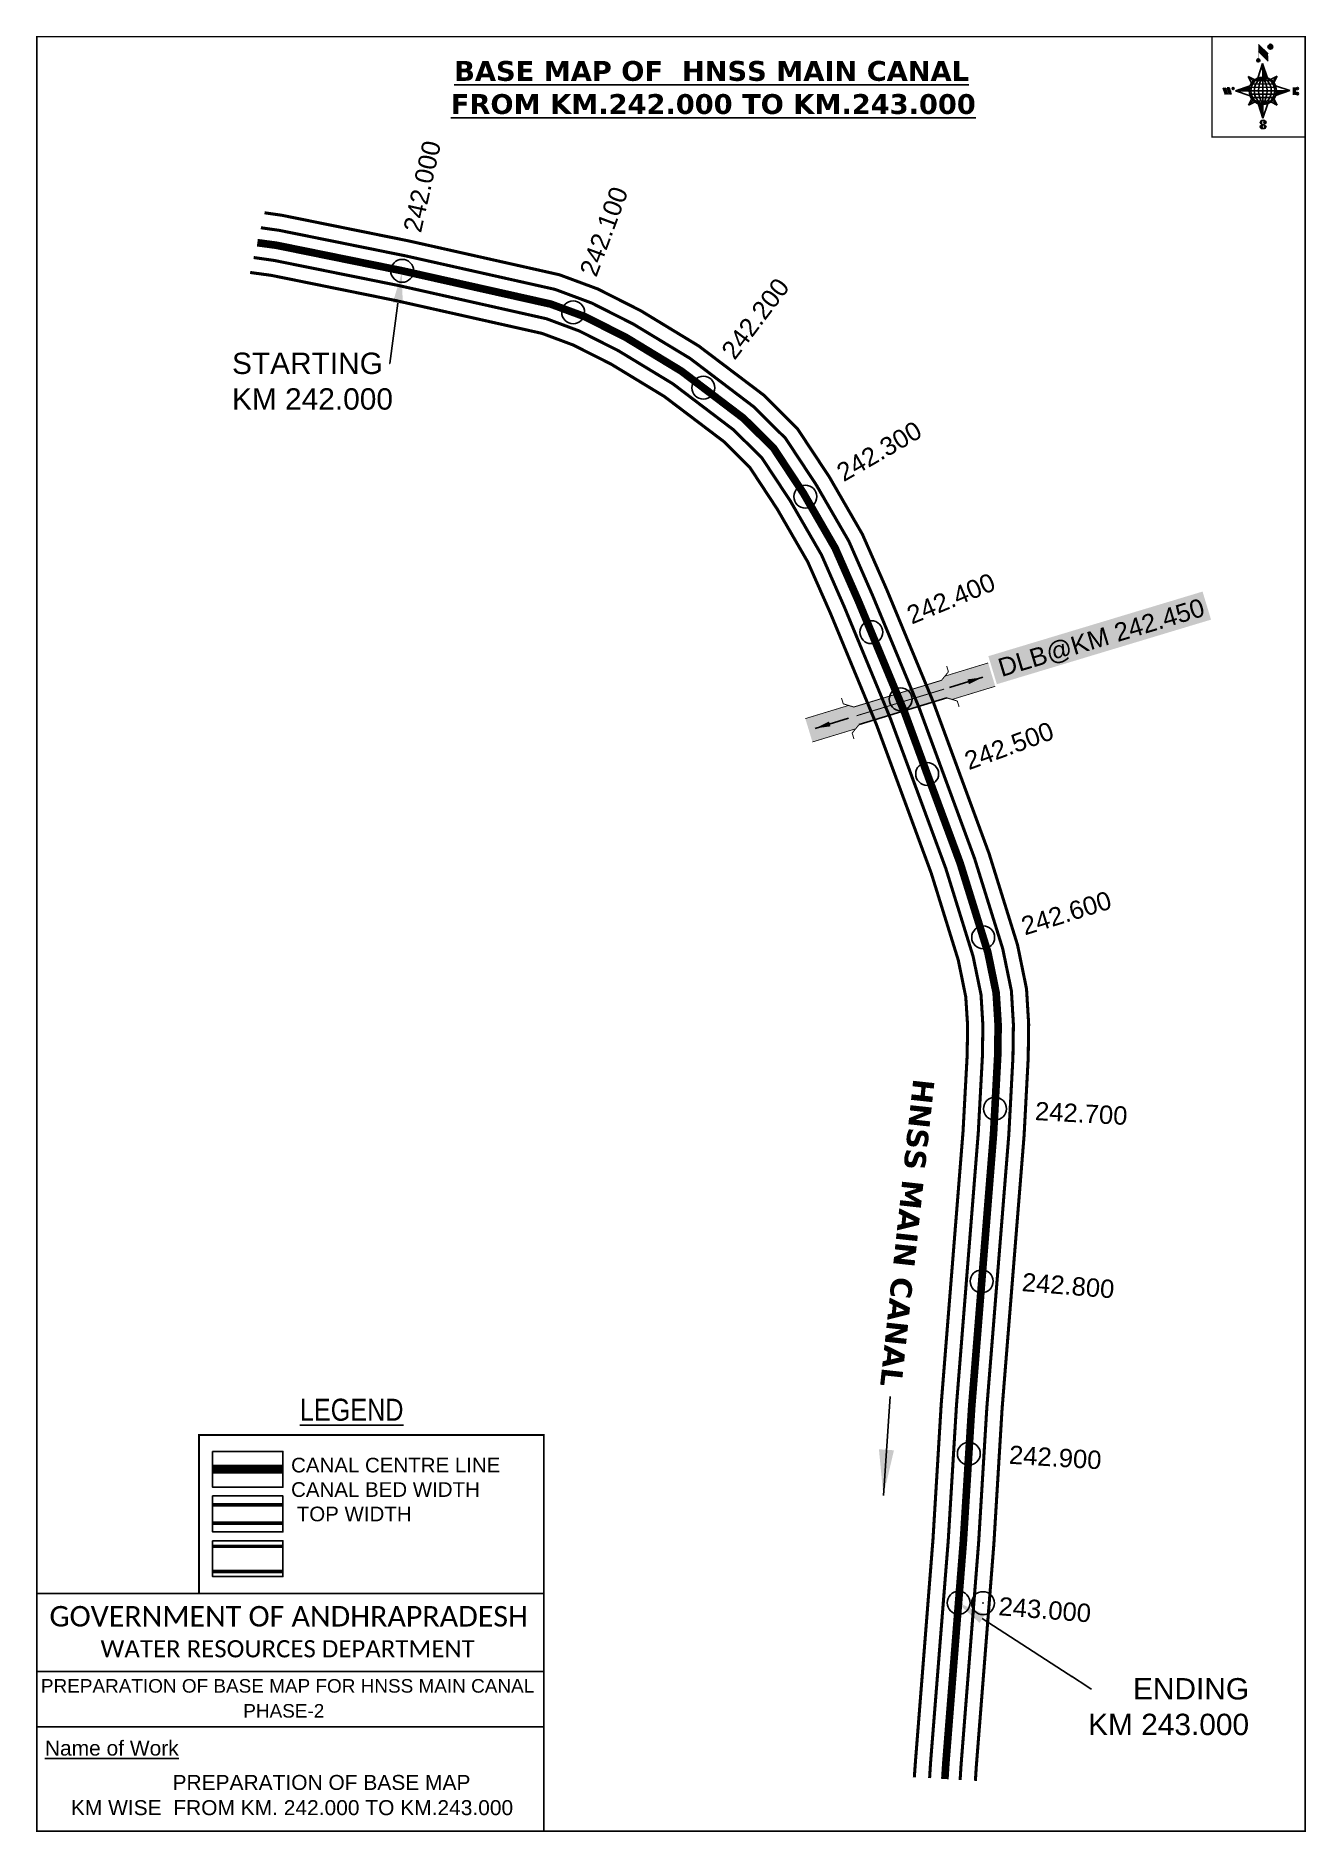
# Model space of a CAD drawing. Header units: inches. Extents: x 758492 to 759324, y 1621222 to 1622398.
import ezdxf
from ezdxf import colors
from ezdxf.entities.mleader import LeaderData, LeaderLine
from ezdxf.enums import TextEntityAlignment as Align
from ezdxf.math import Vec2, Vec3

# ---------------------------------------------------------------- set-up
doc = ezdxf.new("R2010")
doc.units = ezdxf.units.IN
doc.header["$LTSCALE"] = 15
doc.header["$MEASUREMENT"] = 0
doc.header["$PDMODE"] = 32
doc.header["$PDSIZE"] = 15
doc.linetypes.add('ACAD_ISO02W100', pattern=[15, 12, -3])
doc.linetypes.add('HIDDEN2', pattern=[0.1875, 0.125, -0.0625])
for name, color, linetype in [('AQUADUCT', 1, 'Continuous'), ('bord', 1, 'Continuous'), ('CANAL1', 7, 'Continuous'), ('CSMark', 72, 'Continuous'), ('DCBMS', 232, 'Continuous'), ('PAGE', 7, 'Continuous'), ('STRUCTURE', 5, 'Continuous'), ('TEXT', 6, 'Continuous')]:
    doc.layers.add(name, color=color, linetype=linetype)
doc.styles.add('ARIALN', font='ARIALN.TTF')
doc.styles.get("Standard").update_dxf_attribs({"font": 'arial.ttf'})
doc.dimstyles.get("Standard").update_dxf_attribs({"dimtxt": 20, "dimasz": 0.18, "dimexe": 0.18, "dimexo": 0.0625, "dimgap": 0.09, "dimtad": 0, "dimtih": 1, "dimtoh": 1, "dimdec": 4, "dimzin": 0, "dimdsep": 46, "dimtxsty": 'Standard', "dimcen": 0.09, "dimadec": 0, "dimazin": 0, "dimtfac": 1, "dimtdec": 4, "dimtofl": 0, "dimtmove": 0, "dimatfit": 3, "dimfxl": 1, "dimtolj": 1, "dimtzin": 0, "dimarcsym": 0})
pattern_1 = [(267.297113149, (-8720374.938, 50637915.138), (10.5367255337, -0.497431438), [])]
pattern_2 = [(357.297113149, (-8720374.938, 50637915.138), (0.497431438, 10.5367255337), [])]

# ---------------------------------------------------------------- blocks, each defined once
blk = doc.blocks.new('*X26')
at = {"color": 0, "linetype": 'Continuous'}
for p, q in [((6321.6, 240.5), (6322.3, 241.2)), ((6321.6, 240.3), (6322.3, 241)), ((6321.6, 240.1), (6322.3, 240.8)), ((6321.6, 239.9), (6322.4, 240.7)), ((6321.6, 239.8), (6322.4, 240.6)), ((6321.6, 239.6), (6322.5, 240.5)), ((6321.6, 239.4), (6322.5, 240.3)), ((6321.6, 239.2), (6322.6, 240.2)), ((6321.7, 239.1), (6322.6, 240.1)), ((6321.8, 240.8), (6322.4, 241.4)), ((6321.8, 239), (6322.7, 240)), ((6321.8, 239), (6322.8, 239.9)), ((6321.9, 238.9), (6322.9, 239.8)), ((6322, 238.8), (6323, 239.7)), ((6322.1, 241.3), (6322.4, 241.6)), ((6322.1, 238.7), (6323.1, 239.6)), ((6322.2, 238.6), (6323.1, 239.6)), ((6322.3, 238.5), (6323.2, 239.5)), ((6322.4, 238.5), (6323.3, 239.4)), ((6322.5, 238.4), (6323.4, 239.3)), ((6322.7, 238.4), (6323.6, 239.3)), ((6322.8, 238.3), (6323.7, 239.2)), ((6322.9, 238.3), (6323.8, 239.1)), ((6323.1, 238.2), (6323.9, 239.1)), ((6323.2, 238.2), (6324, 239)), ((6323.3, 238.2), (6324.2, 239)), ((6323.5, 238.1), (6324.3, 238.9)), ((6323.7, 238.1), (6324.4, 238.9)), ((6323.8, 238.1), (6324.6, 238.8)), ((6324.1, 238.2), (6324.7, 238.8)), ((6324.3, 238.3), (6324.9, 238.8)), ((6324.6, 238.3), (6325.1, 238.8)), ((6324.8, 238.4), (6325.2, 238.8)), ((6325.1, 238.5), (6325.4, 238.8)), ((6325.4, 238.6), (6325.6, 238.8))]:
    blk.add_line(p, q, dxfattribs=at)
blk = doc.blocks.new('*X25')
at = {"color": 0, "linetype": 'Continuous'}
for p, q in [((6324.4, 240.3), (6324.5, 240.4)), ((6324.6, 240.3), (6324.8, 240.5)), ((6324.7, 240.2), (6325, 240.5)), ((6324.8, 240.2), (6325.2, 240.6)), ((6325, 240.1), (6325.5, 240.6)), ((6325.1, 240.1), (6325.6, 240.6)), ((6325.2, 240), (6325.8, 240.6)), ((6325.3, 240), (6326, 240.6)), ((6325.4, 239.9), (6326.1, 240.6)), ((6325.5, 239.8), (6326.2, 240.5)), ((6325.6, 239.8), (6326.3, 240.5)), ((6325.7, 239.7), (6326.5, 240.4)), ((6325.9, 239.6), (6326.6, 240.3)), ((6326, 239.5), (6326.7, 240.3)), ((6326, 239.4), (6326.8, 240.2)), ((6326.1, 239.3), (6327, 240.2)), ((6326.2, 239.3), (6327.1, 240.1)), ((6326.3, 239.2), (6327.1, 240)), ((6326.4, 239.1), (6327.2, 239.9)), ((6326.5, 239), (6327.3, 239.8)), ((6326.5, 238.9), (6327.4, 239.7)), ((6326.6, 238.8), (6327.5, 239.6)), ((6326.7, 238.7), (6327.5, 239.5)), ((6326.8, 238.6), (6327.6, 239.4)), ((6326.8, 238.5), (6327.7, 239.3)), ((6326.8, 236.5), (6327.4, 237)), ((6326.9, 238.3), (6327.8, 239.2)), ((6326.9, 238.2), (6327.9, 239.1)), ((6326.9, 236.8), (6327.6, 237.4)), ((6327, 238.1), (6327.8, 239)), ((6327, 237.9), (6327.8, 238.8)), ((6327, 237.8), (6327.8, 238.6)), ((6327, 237.6), (6327.8, 238.4)), ((6327, 237.4), (6327.8, 238.2)), ((6327, 237.3), (6327.8, 238)), ((6327, 237.1), (6327.8, 237.9))]:
    blk.add_line(p, q, dxfattribs=at)
blk = doc.blocks.new('H')
at = {"layer": 'bord', "extrusion": (0.000427885, 0.004792, 0.999988)}
h = blk.add_hatch(dxfattribs=at)
h.set_pattern_fill('LINE', color=8, scale=84.387686, angle=-2.7029, style=0)
h.set_pattern_definition(pattern_2)
h.paths.add_polyline_path([(-492, 786, -0.090992), (-448, 775), (-486, 912)])
h = blk.add_hatch(dxfattribs=at)
h.set_pattern_fill('LINE', color=8, scale=84.387686, angle=-92.7029, style=0)
h.set_pattern_definition(pattern_1)
h.paths.add_polyline_path([(-625, 665, -0.090992), (-615, 710), (-751, 671)])
h = blk.add_hatch(dxfattribs=at)
h.set_pattern_fill('LINE', color=8, scale=84.387686, angle=-2.7029, style=0)
h.set_pattern_definition(pattern_2)
h.paths.add_polyline_path([(-504, 533, -0.090992), (-549, 543), (-510, 406)])
h = blk.add_hatch(dxfattribs=at)
h.set_pattern_fill('LINE', color=8, scale=84.387686, angle=-92.7029, style=0)
h.set_pattern_definition(pattern_1)
h.paths.add_polyline_path([(-246, 647), (-372, 653, -0.090992), (-382, 609)])
for p, q in [((-519, 1020, -1217), (-435, 927, -1216)), ((-516, 1087, -1217), (-432, 994, -1217)), ((-538, 774, -1216), (-487, 906, -1216)), ((-487, 906, -1216), (-493, 780, -1216)), ((-487, 906, -1216), (-448, 769, -1216)), ((-865, 701, -1215), (-847, 638, -1215)), ((-847, 700, -1215), (-829, 637, -1215)), ((-829, 699, -1215), (-811, 636, -1215)), ((-829, 699, -1215), (-811, 698, -1215)), ((-811, 698, -1215), (-794, 635, -1215)), ((-752, 665, -1215), (-615, 704, -1215)), ((-627, 794, -1216), (-567, 760, -1216)), ((-627, 794, -1216), (-584, 747, -1215)), ((-599, 731, -1215), (-627, 794, -1216)), ((-421, 753, -1216), (-359, 781, -1216)), ((-359, 781, -1216), (-405, 739, -1216)), ((-359, 781, -1216), (-392, 721, -1215)), ((-379, 693, -1215), (-246, 641, -1215)), ((-213, 669, -1215), (-217, 601, -1215)), ((-752, 665, -1215), (-625, 659, -1215)), ((-619, 614, -1215), (-752, 665, -1215)), ((-639, 526, -1214), (-606, 585, -1215)), ((-639, 526, -1214), (-593, 568, -1215)), ((-577, 553, -1215), (-639, 526, -1214)), ((-511, 400, -1214), (-549, 537, -1214)), ((-460, 533, -1215), (-511, 400, -1214)), ((-505, 527, -1214), (-511, 400, -1214)), ((-371, 513, -1214), (-431, 546, -1215)), ((-371, 513, -1214), (-414, 560, -1215)), ((-399, 576, -1215), (-371, 513, -1214)), ((-246, 641, -1215), (-383, 603, -1215)), ((-373, 647, -1215), (-246, 641, -1215)), ((-197, 600, -1215), (-194, 668, -1215))]:
    blk.add_line(p, q, dxfattribs=at)
at = {"layer": 'bord', "color": 8, "linetype": 'ByBlock', "extrusion": (0.000427885, 0.004792, 0.999988)}
for p, q in [((-375, 679, -1215), (-620, 691, -1215)), ((-386, 711, -1215), (-605, 722, -1215)), ((-411, 744, -1216), (-578, 752, -1216)), ((-493, 780, -1216), (-505, 527, -1214)), ((-373, 647, -1215), (-625, 659, -1215)), ((-378, 616, -1215), (-623, 628, -1215)), ((-392, 585, -1215), (-611, 595, -1215)), ((-420, 555, -1215), (-587, 562, -1215))]:
    blk.add_line(p, q, dxfattribs=at)
at = {"layer": 'bord', "extrusion": (0.000427885, 0.004792, 0.999988), "elevation": -1212}
for points, const_width in [([(-522, 960), (-516, 1093)], 1.61), ([(-434, 933), (-428, 1066)], 1.61), ([(-870, 707), (-846, 706)], 0.642), ([(-829, 643), (-821, 678)], 0.642), ([(-793, 641), (-782, 694)], 0.642), ([(-223, 676), (-174, 673)], 0.706), ([(-829, 643), (-855, 644)], 0.642), ([(-811, 642), (-784, 641)], 0.642), ([(-177, 605), (-226, 607)], 0.706), ([(-195, 645), (-185, 644)], 0.706)]:
    blk.add_lwpolyline(points, dxfattribs=dict(at, const_width=const_width))
for points, const_width in [([(-414, 1073, 1), (-398, 1058, 1)], 22.3), ([(-530, 950, 1), (-520, 939, 1)], 14.8), ([(-776, 697, 1), (-769, 690, 1)], 8.9), ([(-180, 618, 1), (-173, 611, 1)], 9.79), ([(-178, 667, 1), (-171, 660, 1)], 9.79), ([(-490, 362, 1), (-498, 369, 1)], 11.1), ([(-525, 322, 1), (-533, 329, 1)], 11.1)]:
    blk.add_lwpolyline(points, format="xyb", close=True, dxfattribs=dict(at, const_width=const_width))
for points in [[(-537, 317), (-531, 310), (-520, 307), (-505, 307), (-494, 310), (-486, 318), (-487, 326), (-491, 333), (-494, 336), (-503, 341), (-522, 347), (-530, 352), (-534, 355), (-537, 363), (-537, 373), (-530, 381), (-520, 384), (-504, 384), (-493, 380), (-487, 373)], [(-522, 348), (-526, 354), (-528, 361), (-528, 371), (-526, 375), (-521, 381), (-515, 384)], [(-505, 307), (-499, 312), (-497, 319), (-497, 327), (-501, 335), (-509, 343)]]:
    blk.add_lwpolyline(points, dxfattribs=at)
at = {"layer": 'bord', "extrusion": (0.000427885, 0.004792, 0.999988)}
for centre, radius in [((-406, 1065, -1212), 22.3), ((-525, 944, -1212), 14.8), ((-773, 694, -1212), 8.9), ((-498, 659, -1212), 127), ((-177, 615, -1212), 9.79), ((-174, 663, -1212), 9.79), ((-494, 365, -1212), 11.1), ((-529, 325, -1212), 11.1)]:
    blk.add_circle(centre, radius, dxfattribs=at)
at = {"layer": 'bord', "color": 8, "linetype": 'ByBlock', "extrusion": (0.000427885, 0.004792, 0.999988)}
for centre, radius, start, end in [((-482, 658, -1212), 128, 94.9254, 259.6691), ((-437, 656, -1212), 141, 113.2864, 241.308), ((-316, 651, -1212), 222, 142.5892, 212.0053), ((-560, 662, -1212), 141, 293.2864, 61.308), ((-681, 668, -1212), 222, 322.5892, 32.0053), ((-515, 660, -1212), 128, 274.9254, 79.6691)]:
    blk.add_arc(centre, radius, start, end, dxfattribs=at)
at = {"layer": 'bord', "extrusion": (0.000427885, 0.004792, 0.999988)}
for points in [[(-516, 1093, -1212), (-431, 1000, -1212), (-519, 1026, -1212), (-434, 933, -1212)], [(-864, 707, -1212), (-846, 706, -1212), (-846, 644, -1212), (-829, 643, -1212)], [(-829, 705, -1212), (-811, 704, -1212), (-811, 642, -1212), (-793, 641, -1212)], [(-193, 674, -1212), (-197, 606, -1212), (-213, 675, -1212), (-216, 607, -1212)]]:
    blk.add_solid(points, dxfattribs=at)
at = {"layer": 'bord', "extrusion": (0.000427885, 0.004792, 0.999988), "xscale": 7.977342409717546, "yscale": 7.977342408231451, "zscale": 7.977342408476333, "rotation": 138.0840426661453}
for name, p in [('*X25', (38301, -31929, -1212)), ('*X26', (38314, -31951, -1212))]:
    blk.add_blockref(name, p, dxfattribs=at)
blk = doc.blocks.new('DLB')
at = {"layer": 'STRUCTURE'}
h = blk.add_hatch(dxfattribs=at)
h.set_pattern_fill('DOTS', color=6, scale=20, angle=320.37224793, style=0)
h.paths.add_polyline_path([(769699.5, 1706950), (769699.5, 1706934), (769729.1, 1706934), (769732.1, 1706936), (769792.1, 1706936), (769795.1, 1706934), (769824.7, 1706934), (769824.7, 1706950), (769795.1, 1706950), (769792.1, 1706948), (769732.1, 1706948), (769729.1, 1706950)])
at = {"layer": 'STRUCTURE', "color": 6, "linetype": 'ACAD_ISO02W100', "ltscale": 0.5, "const_width": 0.5}
for points in [[(769699.5, 1706950), (769729.1, 1706950)], [(769795.1, 1706950), (769824.7, 1706950)], [(769699.5, 1706934), (769729.1, 1706934)], [(769795.1, 1706934), (769824.7, 1706934)]]:
    blk.add_lwpolyline(points, dxfattribs=at)
at = {"layer": 'STRUCTURE', "color": 6, "const_width": 0.628}
for points in [[(769726.1, 1706956), (769726.1, 1706952), (769732.1, 1706948), (769792.1, 1706948), (769798.1, 1706952), (769798.1, 1706956)], [(769732.1, 1706942), (769792.1, 1706942)], [(769726.1, 1706928), (769726.1, 1706932), (769732.1, 1706936), (769792.1, 1706936), (769798.1, 1706932), (769798.1, 1706928)]]:
    blk.add_lwpolyline(points, dxfattribs=at)
at = {"layer": 'STRUCTURE', "color": 6}
blk.add_lwpolyline([(769732.1, 1706936), (769792.1, 1706936)], dxfattribs=at)
blk.add_lwpolyline([(769732.1, 1706936), (769792.1, 1706936)], dxfattribs=at)
at = {"layer": 'STRUCTURE', "color": 0}
blk.add_circle((769762.1, 1706942), 1.8, dxfattribs=at)
for points in [[(769703.8, 1706942), (769726.7, 1706942)], [(769818.6, 1706942), (769795.7, 1706942)]]:
    blk.add_leader(points, dimstyle='Standard', override={"dimasz": 10, "dimgap": 0.09, "dimtad": 0}, dxfattribs=at)

msp = doc.modelspace()

# ---------------------------------------------------------------- linework, layer by layer
at = {"layer": 'CANAL1', "color": 200, "const_width": 2}
for points in [[(758641.3, 1622282.6), (758652.5, 1622281), (758735.6, 1622264.2), (758834.5, 1622242), (758859.6, 1622232.7), (758887.7, 1622218.5), (758925.7, 1622195.4), (758968.3, 1622163.2), (758990.4, 1622141.2), (759011.3, 1622109.6), (759033, 1622072), (759048.8, 1622036.1), (759079.4, 1621962.2), (759116, 1621862.8), (759134.6, 1621803.1), (759140.5, 1621774.3), (759141.9, 1621751.2), (759141.6, 1621729.1), (759138.9, 1621678.2), (759124.5, 1621499.4), (759119.1, 1621410.7), (759107.6, 1621265.1), (759107, 1621255.6)], [(758631.9, 1622243.5), (758645.8, 1622241.6), (758727.3, 1622225.1), (758823.1, 1622203.6), (758843.5, 1622196), (758868.3, 1622183.5), (758903.2, 1622162.3), (758942, 1622132.9), (758959.3, 1622115.7), (758977.2, 1622088.5), (758997.2, 1622053.9), (759012, 1622020.4), (759042.1, 1621947.6), (759078.1, 1621850), (759095.8, 1621793.1), (759100.7, 1621769), (759101.9, 1621750.3), (759101.6, 1621730.5), (759098.9, 1621680.8), (759084.6, 1621502.2), (759079.2, 1621413.5), (759067.7, 1621267.9), (759067, 1621257.9)]]:
    msp.add_lwpolyline(points, dxfattribs=at)
at = {"layer": 'CANAL1', "color": 1, "linetype": 'HIDDEN2', "ltscale": 8, "const_width": 5}
msp.add_lwpolyline([(758636.6, 1622263), (758649.2, 1622261.3), (758731.5, 1622244.6), (758828.8, 1622222.8), (758851.5, 1622214.4), (758878, 1622201), (758914.4, 1622178.9), (758955.1, 1622148), (758974.8, 1622128.5), (758994.3, 1622099), (759015.1, 1622063), (759030.4, 1622028.2), (759060.8, 1621954.9), (759075.4, 1621915.1), (759097.1, 1621856.4), (759115.2, 1621798.1), (759120.6, 1621771.7), (759121.9, 1621750.7), (759121.6, 1621729.8), (759118.9, 1621679.5), (759104.6, 1621500.8), (759099.1, 1621412.1), (759087.6, 1621266.5), (759087, 1621256.8)], dxfattribs=at)
at = {"layer": 'CANAL1', "color": 5, "const_width": 2}
for points in [[(758638.9, 1622272.8), (758650.9, 1622271.1), (758733.6, 1622254.4), (758831.7, 1622232.4), (758855.6, 1622223.5), (758882.9, 1622209.7), (758920.1, 1622187.2), (758961.7, 1622155.6), (758982.6, 1622134.9), (759002.8, 1622104.3), (759024.1, 1622067.5), (759039.6, 1622032.1), (759070.1, 1621958.5), (759106.5, 1621859.6), (759124.9, 1621800.6), (759130.6, 1621773), (759131.9, 1621751), (759131.6, 1621729.5), (759128.9, 1621678.8), (759114.5, 1621500.1), (759109.1, 1621411.4), (759097.6, 1621265.8), (759097, 1621256.2)], [(758634.2, 1622253.3), (758647.5, 1622251.4), (758729.4, 1622234.9), (758826, 1622213.2), (758847.5, 1622205.2), (758873.2, 1622192.2), (758908.8, 1622170.6), (758948.6, 1622140.4), (758967.1, 1622122.1), (758985.8, 1622093.8), (759006.2, 1622058.5), (759021.2, 1622024.3), (759051.4, 1621951.2), (759087.6, 1621853.2), (759105.5, 1621795.6), (759110.7, 1621770.4), (759111.9, 1621750.5), (759111.6, 1621730.2), (759108.9, 1621680.2), (759094.6, 1621501.5), (759089.2, 1621412.8), (759077.6, 1621267.2), (759077, 1621257.4)]]:
    msp.add_lwpolyline(points, dxfattribs=at)
at = {"layer": 'CANAL1', "color": 1, "linetype": 'HIDDEN2', "ltscale": 100, "const_width": 6, "elevation": -0.4}
msp.add_lwpolyline([(758653.3, 1621459.7), (758607.3, 1621459.7)], dxfattribs=at)
at = {"layer": 'CANAL1', "color": 5, "const_width": 2.4, "elevation": -0.4}
for points in [[(758653.3, 1621436.4), (758607.3, 1621436.4)], [(758653.3, 1621424.4), (758607.3, 1621424.4)]]:
    msp.add_lwpolyline(points, dxfattribs=at)
at = {"layer": 'CANAL1', "color": 200, "const_width": 2.4, "elevation": -0.4}
for points in [[(758653.3, 1621409.2), (758607.3, 1621409.2)], [(758653.3, 1621392.7), (758607.3, 1621392.7)]]:
    msp.add_lwpolyline(points, dxfattribs=at)
at = {"layer": 'CSMark', "color": 3}
for p in [(758731.5, 1622244.6), (758843.5, 1622217.4), (758928.8, 1622168), (758995.6, 1622096.7), (759038.8, 1622007.9), (759075.4, 1621915.1), (759112.1, 1621808), (759119.8, 1621695.8), (759111.1, 1621582.8), (759102.7, 1621469.9), (759096, 1621372.2)]:
    msp.add_point(p, dxfattribs=at)
at = {"layer": 'CSMark', "color": 2}
for p in [(759058, 1621964), (759112, 1621372)]:
    msp.add_point(p, dxfattribs=at)
at = {"layer": 'PAGE', "const_width": 1}
msp.add_lwpolyline([(759323.1, 1621222.7), (759323.1, 1622397.9), (758492.1, 1622397.9), (758492.1, 1621222.7), (759323.1, 1621222.7)], dxfattribs=at)
at = {"layer": 'PAGE'}
for points, const_width in [([(759323.1, 1622397.9), (759262, 1622397.9), (759262, 1622332.2), (759323.1, 1622332.2)], 1), ([(758598.4, 1621482.1), (758824.3, 1621482.1), (758824.3, 1621378.3), (758598.4, 1621378.3)], 1.2), ([(758492.1, 1621378.3), (758824.3, 1621378.3), (758824.3, 1621222.7), (758492.1, 1621222.7)], 1.2)]:
    msp.add_lwpolyline(points, close=True, dxfattribs=dict(at, const_width=const_width))
at = {"layer": 'PAGE', "elevation": -0.4}
for points in [[(758607.3, 1621471.4), (758653.3, 1621471.4), (758653.3, 1621447.9), (758607.3, 1621447.9)], [(758607.3, 1621442.2), (758653.3, 1621442.2), (758653.3, 1621418.6), (758607.3, 1621418.6)], [(758607.3, 1621412.9), (758653.3, 1621412.9), (758653.3, 1621389.4), (758607.3, 1621389.4)]]:
    msp.add_lwpolyline(points, close=True, dxfattribs=at)
at = {"layer": 'PAGE'}
for points in [[(758492.1, 1621327.3), (758824.3, 1621327.3)], [(758492.1, 1621290.9), (758824.3, 1621290.9)]]:
    msp.add_lwpolyline(points, dxfattribs=at)

# ---------------------------------------------------------------- block references
at = {"layer": 'AQUADUCT', "color": 1, "xscale": 0.0703495379661093, "yscale": 0.07034953800030053, "zscale": 0.07034953795990817, "rotation": 3.078330607406165}
msp.add_blockref('H', (759332.8, 1622318.5, 85.4), dxfattribs=at)
at = {"layer": 'STRUCTURE', "color": 0, "rotation": 16.92971279601499}
msp.add_blockref('DLB', (519713.8, -235159.3), dxfattribs=at)

# ---------------------------------------------------------------- texts
at = {"layer": 'CANAL1', "insert": (759080.4, 1621715.3), "char_height": 14, "width": 205.129, "attachment_point": 1, "rotation": 263.8141}
msp.add_mtext('\\pi0.96322;{\\fVerdana|b1|i0|c0|p34;HNSS MAIN CANAL}', dxfattribs=at)
at = {"layer": 'CSMark', "color": 1}
for s, rotation, p in [('242.000', 77.3696, (758737.9, 1622270.3)), ('242.100', 69.5749, (758853, 1622242)), ('242.200', 52.8171, (758944.5, 1622189.2)), ('242.300', 30.0468, (759017.7, 1622111.3)), ('242.400', 22.5132, (759063, 1622018.4)), ('242.600', 17.2821, (759137.6, 1621815)), ('242.700', 356.9104, (759146.1, 1621694.4)), ('242.800', 355.4099, (759137.6, 1621582.4)), ('242.900', 356.5124, (759129.1, 1621469.3)), ('243.000', 355.4676, (759122.3, 1621370.1))]:
    msp.add_text(s, height=12, rotation=rotation, dxfattribs=at).set_placement(p, align=Align.MIDDLE_LEFT)
at = {"layer": 'CSMark', "color": 3}
msp.add_text('242.500', height=12, rotation=20.2341, dxfattribs=at).set_placement((759100.6, 1621923.1), align=Align.MIDDLE_LEFT)
at = {"layer": 'PAGE', "extrusion": (0.000201441, 0.004807, 0.999988), "style": 'ARIALN'}
msp.add_text('%%ULEGEND', height=14.4, rotation=359.9999, dxfattribs=at).set_placement((758698.4, 1621479.2, 7947.1), align=Align.MIDDLE)
at = {"layer": 'PAGE', "extrusion": (0.000201441, 0.004807, 0.999988)}
for s, height, p in [('PREPARATION OF BASE MAP FOR HNSS MAIN CANAL', 8.878, (758494.8, 1621293.9, 7946.2)), ('%%UName of Work', 9.822, (758497.4, 1621252.7, 7944.8))]:
    msp.add_text(s, height=height, rotation=359.9999, dxfattribs=at).set_placement(p)
for s, height, p in [('PHASE-2', 8.88, (758653.9, 1621282, 7946.1)), ('PREPARATION OF BASE MAP', 9.822, (758678.6, 1621235.1, 7944.9)), ('KM WISE  FROM KM. 242.000 TO KM.243.000', 9.822, (758659.3, 1621218.6, 7944.9))]:
    msp.add_text(s, height=height, rotation=359.9999, dxfattribs=at).set_placement(p, align=Align.MIDDLE_CENTER)
at = {"layer": 'PAGE', "extrusion": (0.000201441, 0.004807, 0.999988), "attachment_point": 1, "text_direction": (1, -1e-06, -0.000201)}
for s, insert, char_height, width in [('CANAL CENTRE LINE CANAL BED WIDTH {\\H2.3717x; }\\P TOP WIDTH{\\H1.9152x; }', (758658.7, 1621467.2, -0.4), 9.6, 168.926), ('\\pi3.5885;{\\fCalibri|b0|i0|c0|p34;\\H1.3333x;GOVERNMENT OF ANDHRAPRADESH\\P\\pi37.073;\\H0.83998x;WATER RESOURCES DEPARTMENT}', (758496.8, 1621370.1, -1.3), 10.059, 321.276)]:
    msp.add_mtext(s, dxfattribs=dict(at, insert=insert, char_height=char_height, width=width))
at = {"layer": 'STRUCTURE', "color": 5, "insert": (759120, 1621989.8), "char_height": 12, "width": 139.348, "attachment_point": 1, "rotation": 16.778, "bg_fill": 1, "box_fill_scale": 1.3, "bg_fill_color": 7, "bg_fill_true_color": 16777215, "bg_fill_transparency": 4390977}
msp.add_mtext('\\pi0.70666;DLB@KM 242.450', dxfattribs=at)
at = {"layer": 'TEXT', "color": 1, "insert": (758743.8, 1622382), "char_height": 13, "width": 379.826, "attachment_point": 1}
msp.add_mtext('\\pi21.755;{\\fVerdana|b1|i0|c0|p34;\\LBASE MAP OF  HNSS MAIN CANAL \\P\\pi19.564;FROM KM.242.000 TO KM.243.000}', dxfattribs=at)

# ---------------------------------------------------------------- leaders
at = {"layer": 'CANAL1'}
msp.add_leader([(759046.7, 1621442.5), (759051.1, 1621507.4)], dimstyle='Standard', override={"dimasz": 30, "dimgap": 0.09, "dimtad": 0}, dxfattribs=at)
at = {"layer": 'DCBMS', "color": 5}
ml = msp.add_multileader_mtext('Standard', dxfattribs=at)
ml.set_content('STARTING\\PKM 242.000', color=5)
ml.set_leader_properties()
ml.build(insert=Vec2(0, 0))
ml.multileader.update_dxf_attribs({"dogleg_length": 0.36, "arrow_head_size": 20})
ctx = ml.context
ctx.base_point, ctx.char_height, ctx.arrow_head_size, ctx.landing_gap_size, ctx.plane_origin = Vec3(758619.9, 1622183.9), 14, 20, 0.09, Vec3(758790.7, 1622256.7)
notes = []
notes.append((ctx, [(0, (1, 1, 0), (758723.5, 1622183.9), (-1, 0), 0.36, [(0, [(758731.2, 1622243.2)], 0, [])])]))
ctx.mtext.insert, ctx.mtext.flow_direction = Vec3(758620, 1622191), 5
for ctx, leaders in notes:
    for number, flags, end, landing, length, lines in leaders:
        leader = LeaderData()
        leader.index, (leader.has_last_leader_line, leader.has_dogleg_vector, leader.attachment_direction) = number, flags
        leader.last_leader_point, leader.dogleg_vector, leader.dogleg_length = Vec3(end), Vec3(landing), length
        for number, points, colour, breaks in lines:
            line = LeaderLine()
            line.index, line.vertices, line.color, line.breaks = number, Vec3.list(points), colors.encode_raw_color(colour), breaks
            leader.lines.append(line)
        ctx.leaders.append(leader)

# ---------------------------------------------------------------- next in the draw order: leaders
ml = msp.add_multileader_mtext('Standard', dxfattribs=at)
ml.set_content('ENDING \\PKM 243.000', color=5)
ml.set_leader_properties()
ml.build(insert=Vec2(0, 0))
ml.multileader.update_dxf_attribs({"dogleg_length": 0.36, "arrow_head_size": 20})
ctx = ml.context
ctx.base_point, ctx.char_height, ctx.arrow_head_size, ctx.landing_gap_size, ctx.plane_origin = Vec3(759183.1, 1621315.8), 14, 20, 0.09, Vec3(759326.8, 1621528.1)
ctx.text_align_type = 2
notes = []
notes.append((ctx, [(1, (1, 1, 0), (759182.7, 1621315.8), (1, 0), 0.36, [(0, [(759094.7, 1621372.7)], 0, [])])]))
ctx.mtext.insert, ctx.mtext.width, ctx.mtext.alignment, ctx.mtext.flow_direction = Vec3(759286.3, 1621322.9), 109.049, 3, 5
ctx.mtext.has_bg_fill, ctx.mtext.bg_color, ctx.mtext.bg_scale_factor, ctx.mtext.bg_transparency, ctx.mtext.use_window_bg_color = 1, -1027028792, 1.5, 0, 1
for ctx, leaders in notes:
    for number, flags, end, landing, length, lines in leaders:
        leader = LeaderData()
        leader.index, (leader.has_last_leader_line, leader.has_dogleg_vector, leader.attachment_direction) = number, flags
        leader.last_leader_point, leader.dogleg_vector, leader.dogleg_length = Vec3(end), Vec3(landing), length
        for number, points, colour, breaks in lines:
            line = LeaderLine()
            line.index, line.vertices, line.color, line.breaks = number, Vec3.list(points), colors.encode_raw_color(colour), breaks
            leader.lines.append(line)
        ctx.leaders.append(leader)

doc.saveas('drawing.dxf')
